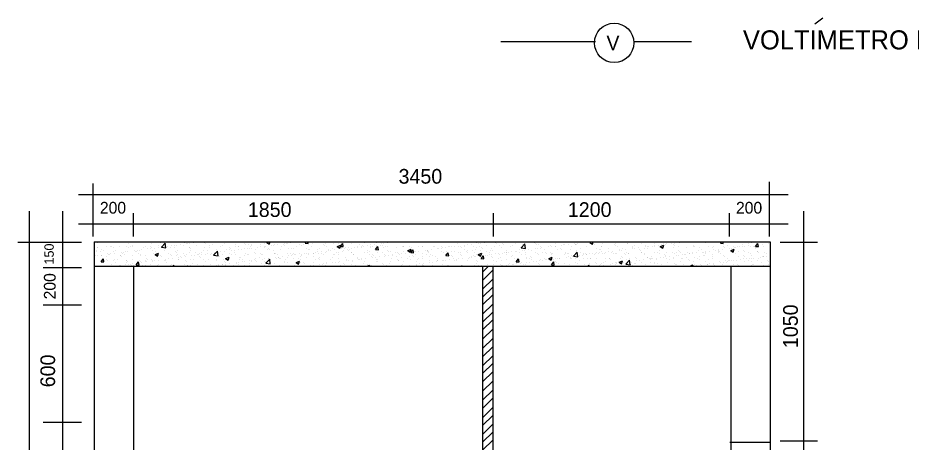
# Model space of a CAD drawing. Extents: x 0.013 to 0.842, y 0.009 to 0.544.
# Drawn here: x 0.2132 to 0.3046, y 0.2675 to 0.3109 of the extents above; entities that cross this region are included whole.
import ezdxf

# ---------------------------------------------------------------- set-up
doc = ezdxf.new("R2010")
doc.units = 0
doc.header["$LTSCALE"] = 250
doc.header["$MEASUREMENT"] = 0
doc.layers.get('0').update_dxf_attribs({"linetype": 'CONTINUOUS'})
doc.layers.add('DETALHES-DIVERSOS', color=7, linetype='CONTINUOUS')
doc.styles.add('ROMANS', font='TXT', dxfattribs={"height": 100})

# ---------------------------------------------------------------- blocks, each defined once
blk = doc.blocks.new('*X0')
at = {"color": 0}
for p, q in [((76204, 56730), (76204, 56730)), ((78377, 56731), (78426, 56750)), ((78377, 56731), (78427, 56698)), ((78427, 56698), (78445, 56750)), ((78436, 56738), (78436, 56738)), ((78587, 56743), (78587, 56743)), ((79159, 56719), (79185, 56750)), ((79196, 56729), (79196, 56729)), ((79219, 56714), (79213, 56750)), ((81080, 56749), (81080, 56749)), ((83835, 56729), (83835, 56729)), ((84966, 56734), (85009, 56750)), ((84966, 56734), (85016, 56700)), ((85016, 56700), (85033, 56750)), ((87628, 56718), (87655, 56750)), ((87688, 56713), (87681, 56750)), ((88271, 56731), (88271, 56731)), ((74918, 56634), (74918, 56634)), ((75010, 56586), (75010, 56586)), ((75050, 56564), (75050, 56564)), ((75523, 56657), (75523, 56657)), ((75549, 56717), (75549, 56717)), ((75633, 56664), (75633, 56664)), ((76028, 56721), (76028, 56721)), ((76225, 56642), (76303, 56723)), ((76225, 56642), (76314, 56628)), ((76314, 56628), (76303, 56723)), ((76738, 56707), (76738, 56707)), ((77176, 56572), (77176, 56572)), ((77272, 56685), (77272, 56685)), ((77292, 56476), (77370, 56558)), ((77381, 56463), (77370, 56557)), ((77554, 56597), (77554, 56597)), ((77805, 56662), (77805, 56662)), ((77807, 56655), (77807, 56655)), ((78058, 56688), (78058, 56688)), ((78073, 56672), (78073, 56672)), ((78339, 56640), (78339, 56640)), ((78507, 56568), (78507, 56568)), ((78873, 56617), (78873, 56617)), ((79091, 56668), (79091, 56668)), ((79159, 56719), (79219, 56714)), ((79407, 56595), (79407, 56595)), ((79599, 56549), (79599, 56549)), ((79730, 56706), (79730, 56706)), ((79814, 56651), (79884, 56678)), ((79814, 56651), (79864, 56618)), ((79864, 56618), (79884, 56678)), ((79877, 56656), (79925, 56714)), ((79877, 56656), (79936, 56651)), ((79913, 56549), (79913, 56549)), ((79937, 56651), (79925, 56714)), ((79941, 56572), (79941, 56572)), ((80066, 56592), (80066, 56592)), ((80112, 56619), (80112, 56619)), ((80264, 56684), (80264, 56684)), ((80316, 56625), (80316, 56625)), ((80474, 56549), (80474, 56549)), ((80497, 56649), (80497, 56649)), ((80594, 56593), (80642, 56651)), ((80594, 56593), (80654, 56588)), ((80618, 56683), (80618, 56683)), ((80654, 56588), (80642, 56651)), ((80695, 56675), (80695, 56675)), ((80797, 56661), (80797, 56661)), ((81252, 56571), (81322, 56598)), ((81252, 56571), (81301, 56538)), ((81301, 56538), (81322, 56598)), ((81311, 56531), (81359, 56588)), ((81331, 56639), (81331, 56639)), ((81371, 56525), (81359, 56588)), ((81865, 56616), (81865, 56616)), ((82143, 56560), (82143, 56560)), ((82399, 56593), (82399, 56593)), ((82574, 56563), (82574, 56563)), ((82628, 56599), (82628, 56599)), ((82663, 56635), (82663, 56635)), ((82933, 56571), (82933, 56571)), ((82953, 56613), (82953, 56613)), ((83176, 56705), (83176, 56705)), ((83211, 56699), (83211, 56699)), ((83467, 56548), (83467, 56548)), ((83563, 56623), (83641, 56704)), ((83563, 56623), (83652, 56609)), ((83584, 56696), (83584, 56696)), ((83652, 56609), (83641, 56704)), ((84702, 56581), (84702, 56581)), ((85207, 56645), (85207, 56645)), ((85211, 56550), (85211, 56550)), ((85726, 56720), (85726, 56720)), ((85843, 56633), (85843, 56633)), ((86086, 56603), (86086, 56603)), ((86093, 56666), (86093, 56666)), ((86403, 56653), (86473, 56680)), ((86403, 56653), (86453, 56620)), ((86453, 56620), (86473, 56680)), ((86472, 56716), (86472, 56716)), ((86669, 56703), (86669, 56703)), ((87252, 56597), (87252, 56597)), ((87492, 56584), (87492, 56584)), ((87628, 56718), (87688, 56713)), ((87766, 56667), (87766, 56667)), ((87840, 56573), (87910, 56600)), ((87840, 56573), (87890, 56540)), ((87890, 56540), (87910, 56600)), ((88075, 56684), (88075, 56684)), ((88101, 56571), (88101, 56571)), ((88345, 56655), (88393, 56713)), ((88345, 56655), (88405, 56650)), ((88351, 56604), (88351, 56604)), ((88405, 56650), (88393, 56713)), ((74995, 56343), (75043, 56401)), ((75054, 56338), (75043, 56401)), ((75260, 56378), (75260, 56378)), ((75915, 56406), (75915, 56406)), ((76016, 56388), (76016, 56388)), ((76100, 56489), (76170, 56516)), ((76100, 56489), (76150, 56455)), ((76150, 56455), (76170, 56516)), ((76535, 56463), (76535, 56463)), ((76547, 56489), (76547, 56489)), ((76797, 56522), (76797, 56522)), ((77049, 56533), (77049, 56533)), ((77292, 56476), (77381, 56463)), ((77341, 56368), (77341, 56368)), ((77537, 56409), (77607, 56436)), ((77537, 56409), (77587, 56375)), ((77587, 56375), (77607, 56436)), ((77924, 56468), (77924, 56468)), ((78359, 56311), (78437, 56392)), ((78448, 56297), (78437, 56392)), ((78575, 56410), (78575, 56410)), ((78805, 56426), (78805, 56426)), ((79055, 56459), (79055, 56459)), ((79080, 56474), (79080, 56474)), ((79330, 56449), (79330, 56449)), ((79434, 56509), (79434, 56509)), ((81008, 56527), (81008, 56527)), ((81063, 56364), (81063, 56364)), ((81125, 56425), (81125, 56425)), ((81311, 56531), (81371, 56526)), ((81313, 56397), (81313, 56397)), ((81462, 56399), (81462, 56399)), ((81542, 56504), (81542, 56504)), ((81638, 56496), (81638, 56496)), ((81692, 56447), (81692, 56447)), ((82028, 56468), (82077, 56525)), ((82028, 56468), (82088, 56463)), ((82045, 56499), (82045, 56499)), ((82076, 56482), (82076, 56482)), ((82088, 56463), (82077, 56525)), ((82324, 56530), (82324, 56530)), ((82610, 56459), (82610, 56459)), ((82689, 56491), (82759, 56518)), ((82689, 56491), (82738, 56458)), ((82738, 56457), (82759, 56518)), ((82746, 56405), (82794, 56463)), ((82746, 56405), (82806, 56400)), ((82806, 56400), (82794, 56463)), ((83144, 56437), (83144, 56437)), ((83164, 56372), (83164, 56372)), ((83463, 56342), (83511, 56400)), ((83523, 56337), (83511, 56400)), ((83669, 56436), (83669, 56436)), ((83677, 56414), (83677, 56414)), ((83950, 56384), (83950, 56384)), ((84000, 56526), (84000, 56526)), ((84126, 56411), (84196, 56438)), ((84126, 56411), (84176, 56377)), ((84176, 56377), (84196, 56438)), ((84189, 56511), (84189, 56511)), ((84211, 56392), (84211, 56392)), ((84534, 56503), (84534, 56503)), ((84582, 56467), (84582, 56467)), ((84630, 56457), (84708, 56539)), ((84630, 56457), (84719, 56444)), ((84719, 56444), (84708, 56538)), ((84745, 56369), (84745, 56369)), ((84832, 56500), (84832, 56500)), ((84919, 56403), (84919, 56403)), ((85068, 56481), (85068, 56481)), ((85503, 56503), (85503, 56503)), ((85602, 56458), (85602, 56458)), ((85697, 56292), (85775, 56373)), ((85714, 56388), (85714, 56388)), ((85786, 56278), (85775, 56373)), ((86136, 56436), (86136, 56436)), ((86228, 56458), (86228, 56458)), ((86325, 56384), (86325, 56384)), ((86670, 56413), (86670, 56413)), ((86733, 56522), (86733, 56522)), ((86840, 56405), (86840, 56405)), ((86909, 56484), (86909, 56484)), ((87090, 56438), (87090, 56438)), ((87203, 56391), (87203, 56391)), ((87469, 56488), (87469, 56488)), ((87737, 56368), (87737, 56368)), ((88259, 56399), (88259, 56399)), ((74995, 56343), (75054, 56338)), ((74997, 56253), (74997, 56253)), ((75286, 56323), (75286, 56323)), ((75511, 56324), (75511, 56324)), ((75537, 56356), (75537, 56356)), ((75712, 56281), (75760, 56338)), ((75712, 56281), (75772, 56275)), ((75772, 56275), (75760, 56338)), ((75794, 56356), (75794, 56356)), ((76328, 56333), (76328, 56333)), ((76456, 56250), (76477, 56275)), ((76482, 56250), (76477, 56275)), ((76758, 56268), (76758, 56268)), ((76862, 56311), (76862, 56311)), ((77396, 56288), (77396, 56288)), ((77542, 56264), (77542, 56264)), ((77544, 56260), (77544, 56260)), ((77795, 56293), (77795, 56293)), ((77929, 56266), (77929, 56266)), ((78061, 56339), (78061, 56339)), ((78173, 56343), (78173, 56343)), ((78359, 56311), (78448, 56297)), ((78747, 56349), (78747, 56349)), ((78974, 56329), (79044, 56356)), ((78974, 56329), (79024, 56295)), ((79024, 56295), (79044, 56356)), ((80100, 56286), (80100, 56286)), ((80415, 56250), (80481, 56275)), ((80432, 56281), (80432, 56281)), ((80473, 56250), (80481, 56275)), ((80605, 56350), (80605, 56350)), ((80878, 56299), (80878, 56299)), ((82651, 56302), (82651, 56302)), ((83321, 56301), (83321, 56301)), ((83463, 56342), (83523, 56337)), ((83572, 56334), (83572, 56334)), ((84180, 56280), (84228, 56337)), ((84180, 56280), (84240, 56275)), ((84240, 56274), (84229, 56337)), ((84336, 56303), (84336, 56303)), ((84925, 56250), (84946, 56274)), ((84950, 56250), (84946, 56274)), ((85195, 56313), (85195, 56313)), ((85279, 56346), (85279, 56346)), ((85563, 56331), (85633, 56358)), ((85563, 56331), (85613, 56297)), ((85613, 56297), (85633, 56358)), ((85697, 56292), (85786, 56278)), ((85742, 56283), (85742, 56283)), ((85813, 56324), (85813, 56324)), ((85830, 56272), (85830, 56272)), ((86209, 56322), (86209, 56322)), ((86347, 56301), (86347, 56301)), ((86880, 56279), (86880, 56279)), ((87000, 56251), (87070, 56278)), ((87000, 56251), (87001, 56250)), ((87061, 56250), (87070, 56278)), ((87240, 56264), (87240, 56264)), ((87414, 56256), (87414, 56256)), ((87754, 56334), (87754, 56334)), ((88271, 56345), (88271, 56345)), ((88457, 56334), (88457, 56334)), ((88467, 56259), (88467, 56259))]:
    blk.add_line(p, q, dxfattribs=at)
blk = doc.blocks.new('*X1')
at = {"color": 0}
for p, q in [((74913, 56726), (74913, 56726)), ((74979, 56744), (74979, 56744)), ((75049, 56744), (75049, 56744)), ((75091, 56736), (75091, 56736)), ((75241, 56747), (75241, 56747)), ((75402, 56736), (75402, 56736)), ((75495, 56749), (75495, 56749)), ((75497, 56746), (75497, 56746)), ((75513, 56732), (75513, 56732)), ((75714, 56737), (75714, 56737)), ((75901, 56740), (75901, 56740)), ((76025, 56737), (76025, 56737)), ((76301, 56737), (76301, 56737)), ((76337, 56738), (76337, 56738)), ((76648, 56738), (76648, 56738)), ((76707, 56728), (76707, 56728)), ((76890, 56727), (76890, 56727)), ((76960, 56739), (76960, 56739)), ((77026, 56745), (77026, 56745)), ((77271, 56740), (77271, 56740)), ((77582, 56740), (77582, 56740)), ((77894, 56741), (77894, 56741)), ((78205, 56741), (78205, 56741)), ((78517, 56742), (78517, 56742)), ((78828, 56742), (78828, 56742)), ((78866, 56729), (78866, 56729)), ((79002, 56747), (79002, 56747)), ((79139, 56743), (79139, 56743)), ((79451, 56744), (79451, 56744)), ((79762, 56744), (79762, 56744)), ((80074, 56745), (80074, 56745)), ((80364, 56728), (80364, 56728)), ((80385, 56745), (80385, 56745)), ((80620, 56726), (80620, 56726)), ((80651, 56747), (80651, 56747)), ((80696, 56746), (80696, 56746)), ((80843, 56730), (80843, 56730)), ((80890, 56736), (80890, 56736)), ((80979, 56748), (80979, 56748)), ((81008, 56746), (81008, 56746)), ((81152, 56739), (81152, 56739)), ((81319, 56747), (81319, 56747)), ((81407, 56738), (81407, 56738)), ((81457, 56734), (81457, 56734)), ((81631, 56748), (81631, 56748)), ((81677, 56748), (81677, 56748)), ((81845, 56742), (81845, 56742)), ((81942, 56748), (81942, 56748)), ((82195, 56750), (82195, 56750)), ((82245, 56739), (82245, 56739)), ((82254, 56749), (82254, 56749)), ((82565, 56749), (82565, 56749)), ((82651, 56730), (82651, 56730)), ((82819, 56731), (82819, 56731)), ((82876, 56750), (82876, 56750)), ((82955, 56749), (82955, 56749)), ((83051, 56727), (83051, 56727)), ((84796, 56733), (84796, 56733)), ((86595, 56748), (86595, 56748)), ((86772, 56734), (86772, 56734)), ((86800, 56728), (86800, 56728)), ((87062, 56732), (87062, 56732)), ((87318, 56731), (87318, 56731)), ((87401, 56736), (87401, 56736)), ((87588, 56740), (87588, 56740)), ((87789, 56744), (87789, 56744)), ((87850, 56744), (87850, 56744)), ((88106, 56742), (88106, 56742)), ((88189, 56741), (88189, 56741)), ((88595, 56732), (88595, 56732)), ((74894, 56574), (74894, 56574)), ((74912, 56557), (74912, 56557)), ((74931, 56638), (74931, 56638)), ((74986, 56551), (74986, 56551)), ((75106, 56643), (75106, 56643)), ((75194, 56662), (75194, 56662)), ((75213, 56645), (75213, 56645)), ((75243, 56639), (75243, 56639)), ((75247, 56554), (75247, 56554)), ((75300, 56565), (75300, 56565)), ((75376, 56653), (75376, 56653)), ((75503, 56553), (75503, 56553)), ((75544, 56550), (75544, 56550)), ((75554, 56639), (75554, 56639)), ((75600, 56653), (75600, 56653)), ((75638, 56656), (75638, 56656)), ((75680, 56568), (75680, 56568)), ((75700, 56561), (75700, 56561)), ((75718, 56545), (75718, 56545)), ((75732, 56575), (75732, 56575)), ((75773, 56563), (75773, 56563)), ((75813, 56586), (75813, 56586)), ((75866, 56640), (75866, 56640)), ((75894, 56655), (75894, 56655)), ((75949, 56604), (75949, 56604)), ((76000, 56649), (76000, 56649)), ((76001, 56610), (76001, 56610)), ((76019, 56632), (76019, 56632)), ((76035, 56566), (76035, 56566)), ((76082, 56621), (76082, 56621)), ((76106, 56553), (76106, 56553)), ((76164, 56665), (76164, 56665)), ((76177, 56641), (76177, 56641)), ((76218, 56639), (76218, 56639)), ((76291, 56565), (76291, 56565)), ((76319, 56720), (76319, 56720)), ((76352, 56657), (76352, 56657)), ((76406, 56640), (76406, 56640)), ((76426, 56668), (76426, 56668)), ((76487, 56674), (76487, 56674)), ((76488, 56641), (76488, 56641)), ((76506, 56549), (76506, 56549)), ((76539, 56681), (76539, 56681)), ((76561, 56575), (76561, 56575)), ((76621, 56692), (76621, 56692)), ((76681, 56667), (76681, 56667)), ((76757, 56710), (76757, 56710)), ((76800, 56642), (76800, 56642)), ((76807, 56637), (76807, 56637)), ((76809, 56717), (76809, 56717)), ((76823, 56578), (76823, 56578)), ((76825, 56620), (76825, 56620)), ((76952, 56677), (76952, 56677)), ((77078, 56577), (77078, 56577)), ((77107, 56725), (77107, 56725)), ((77111, 56642), (77111, 56642)), ((77126, 56708), (77126, 56708)), ((77213, 56680), (77213, 56680)), ((77213, 56628), (77213, 56628)), ((77349, 56586), (77349, 56586)), ((77423, 56643), (77423, 56643)), ((77469, 56679), (77469, 56679)), ((77513, 56716), (77513, 56716)), ((77520, 56552), (77520, 56552)), ((77610, 56590), (77610, 56590)), ((77613, 56625), (77613, 56625)), ((77631, 56608), (77631, 56608)), ((77656, 56569), (77656, 56569)), ((77708, 56576), (77708, 56576)), ((77734, 56643), (77734, 56643)), ((77739, 56689), (77739, 56689)), ((77790, 56587), (77790, 56587)), ((77866, 56588), (77866, 56588)), ((77913, 56712), (77913, 56712)), ((77925, 56605), (77925, 56605)), ((77932, 56696), (77932, 56696)), ((77977, 56612), (77977, 56612)), ((78001, 56692), (78001, 56692)), ((78019, 56616), (78019, 56616)), ((78046, 56644), (78046, 56644)), ((78059, 56622), (78059, 56622)), ((78136, 56598), (78136, 56598)), ((78195, 56640), (78195, 56640)), ((78247, 56647), (78247, 56647)), ((78257, 56691), (78257, 56691)), ((78319, 56704), (78319, 56704)), ((78328, 56658), (78328, 56658)), ((78357, 56645), (78357, 56645)), ((78398, 56602), (78398, 56602)), ((78419, 56612), (78419, 56612)), ((78437, 56596), (78437, 56596)), ((78464, 56676), (78464, 56676)), ((78516, 56683), (78516, 56683)), ((78527, 56700), (78527, 56700)), ((78597, 56693), (78597, 56693)), ((78654, 56600), (78654, 56600)), ((78668, 56645), (78668, 56645)), ((78720, 56700), (78720, 56700)), ((78733, 56711), (78733, 56711)), ((78738, 56683), (78738, 56683)), ((78785, 56718), (78785, 56718)), ((78789, 56704), (78789, 56704)), ((78825, 56604), (78825, 56604)), ((78924, 56610), (78924, 56610)), ((78980, 56646), (78980, 56646)), ((79044, 56703), (79044, 56703)), ((79126, 56691), (79126, 56691)), ((79186, 56613), (79186, 56613)), ((79225, 56600), (79225, 56600)), ((79244, 56583), (79244, 56583)), ((79291, 56646), (79291, 56646)), ((79315, 56712), (79315, 56712)), ((79441, 56612), (79441, 56612)), ((79497, 56553), (79497, 56553)), ((79526, 56688), (79526, 56688)), ((79544, 56671), (79544, 56671)), ((79576, 56716), (79576, 56716)), ((79603, 56647), (79603, 56647)), ((79631, 56591), (79631, 56591)), ((79633, 56571), (79633, 56571)), ((79685, 56578), (79685, 56578)), ((79711, 56622), (79711, 56622)), ((79766, 56588), (79766, 56588)), ((79832, 56714), (79832, 56714)), ((79902, 56606), (79902, 56606)), ((79914, 56647), (79914, 56647)), ((79932, 56679), (79932, 56679)), ((79954, 56613), (79954, 56613)), ((79973, 56625), (79973, 56625)), ((80031, 56588), (80031, 56588)), ((80035, 56624), (80035, 56624)), ((80050, 56571), (80050, 56571)), ((80102, 56724), (80102, 56724)), ((80171, 56642), (80171, 56642)), ((80223, 56648), (80223, 56648)), ((80225, 56648), (80225, 56648)), ((80229, 56624), (80229, 56624)), ((80304, 56659), (80304, 56659)), ((80332, 56676), (80332, 56676)), ((80350, 56659), (80350, 56659)), ((80437, 56579), (80437, 56579)), ((80440, 56677), (80440, 56677)), ((80492, 56684), (80492, 56684)), ((80499, 56634), (80499, 56634)), ((80537, 56649), (80537, 56649)), ((80574, 56695), (80574, 56695)), ((80709, 56712), (80709, 56712)), ((80738, 56667), (80738, 56667)), ((80761, 56719), (80761, 56719)), ((80761, 56637), (80761, 56637)), ((80837, 56576), (80837, 56576)), ((80848, 56649), (80848, 56649)), ((80856, 56559), (80856, 56559)), ((81017, 56636), (81017, 56636)), ((81138, 56663), (81138, 56663)), ((81157, 56646), (81157, 56646)), ((81158, 56547), (81158, 56547)), ((81160, 56650), (81160, 56650)), ((81244, 56567), (81244, 56567)), ((81287, 56646), (81287, 56646)), ((81414, 56545), (81414, 56545)), ((81471, 56650), (81471, 56650)), ((81473, 56554), (81473, 56554)), ((81544, 56655), (81544, 56655)), ((81549, 56649), (81549, 56649)), ((81609, 56572), (81609, 56572)), ((81644, 56563), (81644, 56563)), ((81661, 56579), (81661, 56579)), ((81662, 56546), (81662, 56546)), ((81684, 56555), (81684, 56555)), ((81742, 56590), (81742, 56590)), ((81783, 56651), (81783, 56651)), ((81804, 56648), (81804, 56648)), ((81878, 56607), (81878, 56607)), ((81930, 56614), (81930, 56614)), ((81944, 56651), (81944, 56651)), ((81946, 56559), (81946, 56559)), ((81963, 56634), (81963, 56634)), ((82012, 56625), (82012, 56625)), ((82050, 56554), (82050, 56554)), ((82074, 56657), (82074, 56657)), ((82094, 56651), (82094, 56651)), ((82148, 56643), (82148, 56643)), ((82200, 56650), (82200, 56650)), ((82201, 56557), (82201, 56557)), ((82263, 56722), (82263, 56722)), ((82281, 56660), (82281, 56660)), ((82336, 56661), (82336, 56661)), ((82350, 56642), (82350, 56642)), ((82405, 56652), (82405, 56652)), ((82417, 56678), (82417, 56678)), ((82450, 56551), (82450, 56551)), ((82469, 56685), (82469, 56685)), ((82471, 56567), (82471, 56567)), ((82550, 56696), (82550, 56696)), ((82592, 56660), (82592, 56660)), ((82686, 56714), (82686, 56714)), ((82717, 56652), (82717, 56652)), ((82733, 56570), (82733, 56570)), ((82738, 56721), (82738, 56721)), ((82750, 56639), (82750, 56639)), ((82769, 56622), (82769, 56622)), ((82862, 56669), (82862, 56669)), ((82989, 56569), (82989, 56569)), ((83028, 56653), (83028, 56653)), ((83069, 56710), (83069, 56710)), ((83124, 56673), (83124, 56673)), ((83156, 56630), (83156, 56630)), ((83259, 56579), (83259, 56579)), ((83340, 56654), (83340, 56654)), ((83368, 56545), (83368, 56545)), ((83380, 56671), (83380, 56671)), ((83450, 56555), (83450, 56555)), ((83457, 56718), (83457, 56718)), ((83521, 56582), (83521, 56582)), ((83557, 56627), (83557, 56627)), ((83575, 56610), (83575, 56610)), ((83586, 56573), (83586, 56573)), ((83638, 56580), (83638, 56580)), ((83650, 56681), (83650, 56681)), ((83651, 56654), (83651, 56654)), ((83719, 56591), (83719, 56591)), ((83777, 56581), (83777, 56581)), ((83855, 56609), (83855, 56609)), ((83857, 56714), (83857, 56714)), ((83876, 56697), (83876, 56697)), ((83907, 56616), (83907, 56616)), ((83912, 56684), (83912, 56684)), ((83962, 56655), (83962, 56655)), ((83963, 56618), (83963, 56618)), ((83988, 56626), (83988, 56626)), ((84047, 56591), (84047, 56591)), ((84124, 56644), (84124, 56644)), ((84167, 56683), (84167, 56683)), ((84176, 56651), (84176, 56651)), ((84257, 56662), (84257, 56662)), ((84263, 56705), (84263, 56705)), ((84274, 56655), (84274, 56655)), ((84309, 56594), (84309, 56594)), ((84363, 56614), (84363, 56614)), ((84381, 56597), (84381, 56597)), ((84393, 56680), (84393, 56680)), ((84437, 56693), (84437, 56693)), ((84445, 56686), (84445, 56686)), ((84526, 56697), (84526, 56697)), ((84564, 56593), (84564, 56593)), ((84585, 56656), (84585, 56656)), ((84662, 56715), (84662, 56715)), ((84663, 56702), (84663, 56702)), ((84682, 56685), (84682, 56685)), ((84699, 56696), (84699, 56696)), ((84714, 56722), (84714, 56722)), ((84769, 56605), (84769, 56605)), ((84897, 56656), (84897, 56656)), ((85069, 56693), (85069, 56693)), ((85096, 56606), (85096, 56606)), ((85169, 56602), (85169, 56602)), ((85187, 56585), (85187, 56585)), ((85208, 56657), (85208, 56657)), ((85225, 56705), (85225, 56705)), ((85345, 56546), (85345, 56546)), ((85352, 56605), (85352, 56605)), ((85426, 56557), (85426, 56557)), ((85470, 56690), (85470, 56690)), ((85487, 56708), (85487, 56708)), ((85488, 56673), (85488, 56673)), ((85520, 56658), (85520, 56658)), ((85562, 56575), (85562, 56575)), ((85575, 56593), (85575, 56593)), ((85614, 56581), (85614, 56581)), ((85622, 56614), (85622, 56614)), ((85695, 56592), (85695, 56592)), ((85743, 56707), (85743, 56707)), ((85831, 56658), (85831, 56658)), ((85831, 56610), (85831, 56610)), ((85876, 56681), (85876, 56681)), ((85883, 56617), (85883, 56617)), ((85884, 56618), (85884, 56618)), ((85965, 56628), (85965, 56628)), ((85975, 56590), (85975, 56590)), ((85994, 56573), (85994, 56573)), ((86013, 56717), (86013, 56717)), ((86100, 56645), (86100, 56645)), ((86140, 56616), (86140, 56616)), ((86142, 56659), (86142, 56659)), ((86152, 56652), (86152, 56652)), ((86234, 56663), (86234, 56663)), ((86274, 56720), (86274, 56720)), ((86276, 56677), (86276, 56677)), ((86294, 56661), (86294, 56661)), ((86370, 56681), (86370, 56681)), ((86381, 56581), (86381, 56581)), ((86410, 56626), (86410, 56626)), ((86422, 56688), (86422, 56688)), ((86503, 56698), (86503, 56698)), ((86530, 56719), (86530, 56719)), ((86639, 56716), (86639, 56716)), ((86671, 56630), (86671, 56630)), ((86682, 56669), (86682, 56669)), ((86691, 56723), (86691, 56723)), ((86765, 56660), (86765, 56660)), ((86781, 56577), (86781, 56577)), ((86800, 56561), (86800, 56561)), ((86927, 56628), (86927, 56628)), ((87077, 56660), (87077, 56660)), ((87082, 56665), (87082, 56665)), ((87100, 56648), (87100, 56648)), ((87187, 56569), (87187, 56569)), ((87197, 56638), (87197, 56638)), ((87321, 56547), (87321, 56547)), ((87388, 56661), (87388, 56661)), ((87403, 56558), (87403, 56558)), ((87459, 56641), (87459, 56641)), ((87488, 56656), (87488, 56656)), ((87538, 56576), (87538, 56576)), ((87588, 56565), (87588, 56565)), ((87591, 56583), (87591, 56583)), ((87594, 56548), (87594, 56548)), ((87606, 56548), (87606, 56548)), ((87672, 56593), (87672, 56593)), ((87699, 56662), (87699, 56662)), ((87715, 56640), (87715, 56640)), ((87808, 56611), (87808, 56611)), ((87856, 56551), (87856, 56551)), ((87860, 56618), (87860, 56618)), ((87888, 56653), (87888, 56653)), ((87907, 56636), (87907, 56636)), ((87941, 56629), (87941, 56629)), ((87985, 56650), (87985, 56650)), ((87994, 56556), (87994, 56556)), ((88011, 56662), (88011, 56662)), ((88077, 56647), (88077, 56647)), ((88112, 56550), (88112, 56550)), ((88129, 56654), (88129, 56654)), ((88207, 56724), (88207, 56724)), ((88210, 56664), (88210, 56664)), ((88247, 56653), (88247, 56653)), ((88294, 56644), (88294, 56644)), ((88322, 56663), (88322, 56663)), ((88346, 56682), (88346, 56682)), ((88382, 56559), (88382, 56559)), ((88394, 56553), (88394, 56553)), ((88398, 56689), (88398, 56689)), ((88479, 56700), (88479, 56700)), ((88503, 56652), (88503, 56652)), ((88615, 56718), (88615, 56718)), ((88634, 56663), (88634, 56663)), ((74857, 56452), (74857, 56452)), ((74860, 56485), (74860, 56485)), ((74872, 56462), (74872, 56462)), ((74924, 56469), (74924, 56469)), ((74999, 56477), (74999, 56477)), ((75006, 56479), (75006, 56479)), ((75012, 56388), (75012, 56388)), ((75098, 56386), (75098, 56386)), ((75112, 56451), (75112, 56451)), ((75117, 56369), (75117, 56369)), ((75130, 56512), (75130, 56512)), ((75141, 56497), (75141, 56497)), ((75172, 56485), (75172, 56485)), ((75194, 56504), (75194, 56504)), ((75254, 56362), (75254, 56362)), ((75275, 56515), (75275, 56515)), ((75324, 56388), (75324, 56388)), ((75383, 56460), (75383, 56460)), ((75399, 56474), (75399, 56474)), ((75411, 56533), (75411, 56533)), ((75418, 56457), (75418, 56457)), ((75441, 56513), (75441, 56513)), ((75463, 56540), (75463, 56540)), ((75483, 56486), (75483, 56486)), ((75505, 56377), (75505, 56377)), ((75635, 56389), (75635, 56389)), ((75644, 56464), (75644, 56464)), ((75752, 56513), (75752, 56513)), ((75779, 56370), (75779, 56370)), ((75795, 56486), (75795, 56486)), ((75805, 56465), (75805, 56465)), ((75900, 56463), (75900, 56463)), ((75905, 56374), (75905, 56374)), ((75946, 56390), (75946, 56390)), ((76041, 56373), (76041, 56373)), ((76064, 56514), (76064, 56514)), ((76093, 56364), (76093, 56364)), ((76170, 56472), (76170, 56472)), ((76175, 56374), (76175, 56374)), ((76205, 56461), (76205, 56461)), ((76224, 56445), (76224, 56445)), ((76297, 56372), (76297, 56372)), ((76310, 56392), (76310, 56392)), ((76311, 56365), (76311, 56365)), ((76362, 56399), (76362, 56399)), ((76375, 56514), (76375, 56514)), ((76417, 56487), (76417, 56487)), ((76432, 56476), (76432, 56476)), ((76444, 56410), (76444, 56410)), ((76524, 56532), (76524, 56532)), ((76567, 56382), (76567, 56382)), ((76569, 56391), (76569, 56391)), ((76580, 56428), (76580, 56428)), ((76611, 56453), (76611, 56453)), ((76632, 56435), (76632, 56435)), ((76687, 56515), (76687, 56515)), ((76688, 56474), (76688, 56474)), ((76711, 56361), (76711, 56361)), ((76713, 56445), (76713, 56445)), ((76729, 56488), (76729, 56488)), ((76829, 56385), (76829, 56385)), ((76849, 56463), (76849, 56463)), ((76881, 56391), (76881, 56391)), ((76901, 56470), (76901, 56470)), ((76912, 56540), (76912, 56540)), ((76958, 56484), (76958, 56484)), ((76982, 56481), (76982, 56481)), ((76998, 56515), (76998, 56515)), ((77011, 56449), (77011, 56449)), ((77030, 56432), (77030, 56432)), ((77040, 56489), (77040, 56489)), ((77085, 56384), (77085, 56384)), ((77118, 56499), (77118, 56499)), ((77170, 56505), (77170, 56505)), ((77192, 56392), (77192, 56392)), ((77220, 56487), (77220, 56487)), ((77251, 56516), (77251, 56516)), ((77310, 56516), (77310, 56516)), ((77312, 56537), (77312, 56537)), ((77331, 56520), (77331, 56520)), ((77355, 56394), (77355, 56394)), ((77387, 56534), (77387, 56534)), ((77418, 56440), (77418, 56440)), ((77439, 56541), (77439, 56541)), ((77475, 56486), (77475, 56486)), ((77503, 56392), (77503, 56392)), ((77617, 56397), (77617, 56397)), ((77621, 56517), (77621, 56517)), ((77663, 56490), (77663, 56490)), ((77718, 56528), (77718, 56528)), ((77745, 56496), (77745, 56496)), ((77815, 56393), (77815, 56393)), ((77818, 56437), (77818, 56437)), ((77836, 56420), (77836, 56420)), ((77872, 56396), (77872, 56396)), ((77932, 56517), (77932, 56517)), ((77975, 56490), (77975, 56490)), ((78007, 56499), (78007, 56499)), ((78070, 56365), (78070, 56365)), ((78118, 56525), (78118, 56525)), ((78126, 56394), (78126, 56394)), ((78137, 56508), (78137, 56508)), ((78142, 56406), (78142, 56406)), ((78151, 56376), (78151, 56376)), ((78224, 56428), (78224, 56428)), ((78244, 56518), (78244, 56518)), ((78263, 56498), (78263, 56498)), ((78286, 56491), (78286, 56491)), ((78287, 56394), (78287, 56394)), ((78339, 56400), (78339, 56400)), ((78404, 56409), (78404, 56409)), ((78420, 56411), (78420, 56411)), ((78438, 56394), (78438, 56394)), ((78524, 56516), (78524, 56516)), ((78533, 56508), (78533, 56508)), ((78555, 56518), (78555, 56518)), ((78556, 56429), (78556, 56429)), ((78597, 56491), (78597, 56491)), ((78608, 56436), (78608, 56436)), ((78624, 56425), (78624, 56425)), ((78642, 56408), (78642, 56408)), ((78660, 56408), (78660, 56408)), ((78689, 56447), (78689, 56447)), ((78749, 56395), (78749, 56395)), ((78795, 56511), (78795, 56511)), ((78825, 56464), (78825, 56464)), ((78867, 56519), (78867, 56519)), ((78877, 56471), (78877, 56471)), ((78909, 56492), (78909, 56492)), ((78924, 56512), (78924, 56512)), ((78930, 56417), (78930, 56417)), ((78943, 56495), (78943, 56495)), ((78959, 56482), (78959, 56482)), ((79030, 56416), (79030, 56416)), ((79051, 56510), (79051, 56510)), ((79061, 56395), (79061, 56395)), ((79094, 56500), (79094, 56500)), ((79146, 56507), (79146, 56507)), ((79178, 56519), (79178, 56519)), ((79192, 56421), (79192, 56421)), ((79220, 56493), (79220, 56493)), ((79228, 56517), (79228, 56517)), ((79321, 56520), (79321, 56520)), ((79331, 56504), (79331, 56504)), ((79364, 56535), (79364, 56535)), ((79372, 56396), (79372, 56396)), ((79416, 56542), (79416, 56542)), ((79430, 56412), (79430, 56412)), ((79448, 56419), (79448, 56419)), ((79448, 56395), (79448, 56395)), ((79489, 56520), (79489, 56520)), ((79532, 56493), (79532, 56493)), ((79583, 56523), (79583, 56523)), ((79683, 56396), (79683, 56396)), ((79718, 56429), (79718, 56429)), ((79731, 56500), (79731, 56500)), ((79749, 56483), (79749, 56483)), ((79801, 56521), (79801, 56521)), ((79836, 56403), (79836, 56403)), ((79838, 56522), (79838, 56522)), ((79843, 56494), (79843, 56494)), ((79980, 56433), (79980, 56433)), ((79995, 56397), (79995, 56397)), ((80046, 56366), (80046, 56366)), ((80108, 56531), (80108, 56531)), ((80112, 56521), (80112, 56521)), ((80127, 56377), (80127, 56377)), ((80137, 56491), (80137, 56491)), ((80154, 56494), (80154, 56494)), ((80235, 56431), (80235, 56431)), ((80236, 56400), (80236, 56400)), ((80255, 56383), (80255, 56383)), ((80263, 56395), (80263, 56395)), ((80306, 56398), (80306, 56398)), ((80315, 56402), (80315, 56402)), ((80370, 56535), (80370, 56535)), ((80397, 56412), (80397, 56412)), ((80424, 56522), (80424, 56522)), ((80466, 56495), (80466, 56495)), ((80505, 56441), (80505, 56441)), ((80532, 56430), (80532, 56430)), ((80537, 56488), (80537, 56488)), ((80555, 56471), (80555, 56471)), ((80584, 56437), (80584, 56437)), ((80618, 56398), (80618, 56398)), ((80626, 56534), (80626, 56534)), ((80642, 56391), (80642, 56391)), ((80666, 56448), (80666, 56448)), ((80735, 56522), (80735, 56522)), ((80767, 56444), (80767, 56444)), ((80777, 56495), (80777, 56495)), ((80802, 56466), (80802, 56466)), ((80854, 56473), (80854, 56473)), ((80896, 56543), (80896, 56543)), ((80929, 56399), (80929, 56399)), ((80935, 56483), (80935, 56483)), ((80943, 56479), (80943, 56479)), ((81023, 56443), (81023, 56443)), ((81042, 56388), (81042, 56388)), ((81046, 56523), (81046, 56523)), ((81061, 56371), (81061, 56371)), ((81071, 56501), (81071, 56501)), ((81089, 56496), (81089, 56496)), ((81123, 56508), (81123, 56508)), ((81204, 56519), (81204, 56519)), ((81240, 56399), (81240, 56399)), ((81293, 56453), (81293, 56453)), ((81343, 56476), (81343, 56476)), ((81358, 56523), (81358, 56523)), ((81361, 56459), (81361, 56459)), ((81392, 56543), (81392, 56543)), ((81400, 56497), (81400, 56497)), ((81448, 56379), (81448, 56379)), ((81552, 56400), (81552, 56400)), ((81555, 56456), (81555, 56456)), ((81669, 56524), (81669, 56524)), ((81690, 56362), (81690, 56362)), ((81711, 56497), (81711, 56497)), ((81749, 56467), (81749, 56467)), ((81811, 56455), (81811, 56455)), ((81849, 56375), (81849, 56375)), ((81863, 56400), (81863, 56400)), ((81952, 56366), (81952, 56366)), ((81981, 56525), (81981, 56525)), ((82023, 56498), (82023, 56498)), ((82023, 56368), (82023, 56368)), ((82104, 56378), (82104, 56378)), ((82149, 56463), (82149, 56463)), ((82168, 56446), (82168, 56446)), ((82175, 56401), (82175, 56401)), ((82208, 56365), (82208, 56365)), ((82240, 56396), (82240, 56396)), ((82255, 56367), (82255, 56367)), ((82292, 56525), (82292, 56525)), ((82292, 56403), (82292, 56403)), ((82334, 56498), (82334, 56498)), ((82343, 56468), (82343, 56468)), ((82373, 56414), (82373, 56414)), ((82468, 56534), (82468, 56534)), ((82478, 56374), (82478, 56374)), ((82486, 56402), (82486, 56402)), ((82509, 56432), (82509, 56432)), ((82555, 56454), (82555, 56454)), ((82561, 56438), (82561, 56438)), ((82598, 56467), (82598, 56467)), ((82604, 56526), (82604, 56526)), ((82642, 56449), (82642, 56449)), ((82646, 56499), (82646, 56499)), ((82655, 56363), (82655, 56363)), ((82739, 56378), (82739, 56378)), ((82778, 56467), (82778, 56467)), ((82830, 56474), (82830, 56474)), ((82856, 56542), (82856, 56542)), ((82868, 56477), (82868, 56477)), ((82911, 56485), (82911, 56485)), ((82915, 56526), (82915, 56526)), ((82955, 56451), (82955, 56451)), ((82957, 56499), (82957, 56499)), ((82974, 56434), (82974, 56434)), ((82995, 56376), (82995, 56376)), ((83047, 56502), (83047, 56502)), ((83099, 56509), (83099, 56509)), ((83109, 56403), (83109, 56403)), ((83130, 56480), (83130, 56480)), ((83181, 56520), (83181, 56520)), ((83226, 56527), (83226, 56527)), ((83256, 56539), (83256, 56539)), ((83265, 56386), (83265, 56386)), ((83269, 56500), (83269, 56500)), ((83274, 56522), (83274, 56522)), ((83316, 56538), (83316, 56538)), ((83361, 56442), (83361, 56442)), ((83386, 56479), (83386, 56479)), ((83420, 56403), (83420, 56403)), ((83527, 56390), (83527, 56390)), ((83538, 56527), (83538, 56527)), ((83580, 56500), (83580, 56500)), ((83656, 56488), (83656, 56488)), ((83662, 56530), (83662, 56530)), ((83732, 56404), (83732, 56404)), ((83762, 56439), (83762, 56439)), ((83780, 56422), (83780, 56422)), ((83783, 56388), (83783, 56388)), ((83849, 56528), (83849, 56528)), ((83891, 56501), (83891, 56501)), ((83918, 56492), (83918, 56492)), ((83947, 56362), (83947, 56362)), ((83999, 56369), (83999, 56369)), ((84043, 56404), (84043, 56404)), ((84053, 56398), (84053, 56398)), ((84062, 56526), (84062, 56526)), ((84080, 56380), (84080, 56380)), ((84081, 56510), (84081, 56510)), ((84161, 56528), (84161, 56528)), ((84168, 56430), (84168, 56430)), ((84174, 56491), (84174, 56491)), ((84203, 56502), (84203, 56502)), ((84216, 56397), (84216, 56397)), ((84268, 56404), (84268, 56404)), ((84315, 56401), (84315, 56401)), ((84349, 56415), (84349, 56415)), ((84355, 56405), (84355, 56405)), ((84444, 56500), (84444, 56500)), ((84468, 56518), (84468, 56518)), ((84472, 56529), (84472, 56529)), ((84485, 56433), (84485, 56433)), ((84514, 56502), (84514, 56502)), ((84537, 56440), (84537, 56440)), ((84568, 56426), (84568, 56426)), ((84571, 56400), (84571, 56400)), ((84586, 56410), (84586, 56410)), ((84619, 56450), (84619, 56450)), ((84666, 56405), (84666, 56405)), ((84754, 56468), (84754, 56468)), ((84783, 56530), (84783, 56530)), ((84807, 56475), (84807, 56475)), ((84826, 56503), (84826, 56503)), ((84841, 56410), (84841, 56410)), ((84868, 56514), (84868, 56514)), ((84887, 56497), (84887, 56497)), ((84888, 56486), (84888, 56486)), ((84961, 56502), (84961, 56502)), ((84974, 56418), (84974, 56418)), ((84977, 56406), (84977, 56406)), ((85024, 56504), (85024, 56504)), ((85076, 56511), (85076, 56511)), ((85095, 56530), (85095, 56530)), ((85102, 56413), (85102, 56413)), ((85137, 56503), (85137, 56503)), ((85157, 56521), (85157, 56521)), ((85231, 56512), (85231, 56512)), ((85274, 56505), (85274, 56505)), ((85289, 56407), (85289, 56407)), ((85293, 56539), (85293, 56539)), ((85358, 56412), (85358, 56412)), ((85374, 56414), (85374, 56414)), ((85392, 56397), (85392, 56397)), ((85406, 56531), (85406, 56531)), ((85448, 56504), (85448, 56504)), ((85493, 56515), (85493, 56515)), ((85600, 56407), (85600, 56407)), ((85628, 56422), (85628, 56422)), ((85675, 56502), (85675, 56502)), ((85693, 56485), (85693, 56485)), ((85718, 56531), (85718, 56531)), ((85749, 56514), (85749, 56514)), ((85760, 56504), (85760, 56504)), ((85780, 56405), (85780, 56405)), ((85890, 56425), (85890, 56425)), ((85912, 56408), (85912, 56408)), ((85923, 56363), (85923, 56363)), ((85975, 56370), (85975, 56370)), ((86019, 56524), (86019, 56524)), ((86029, 56532), (86029, 56532)), ((86057, 56381), (86057, 56381)), ((86071, 56505), (86071, 56505)), ((86081, 56493), (86081, 56493)), ((86146, 56424), (86146, 56424)), ((86180, 56402), (86180, 56402)), ((86193, 56399), (86193, 56399)), ((86199, 56385), (86199, 56385)), ((86223, 56408), (86223, 56408)), ((86245, 56406), (86245, 56406)), ((86281, 56527), (86281, 56527)), ((86326, 56416), (86326, 56416)), ((86341, 56532), (86341, 56532)), ((86383, 56506), (86383, 56506)), ((86416, 56434), (86416, 56434)), ((86462, 56434), (86462, 56434)), ((86481, 56490), (86481, 56490)), ((86499, 56473), (86499, 56473)), ((86514, 56441), (86514, 56441)), ((86535, 56409), (86535, 56409)), ((86537, 56526), (86537, 56526)), ((86586, 56393), (86586, 56393)), ((86595, 56452), (86595, 56452)), ((86652, 56533), (86652, 56533)), ((86678, 56437), (86678, 56437)), ((86694, 56506), (86694, 56506)), ((86731, 56470), (86731, 56470)), ((86783, 56476), (86783, 56476)), ((86807, 56536), (86807, 56536)), ((86846, 56409), (86846, 56409)), ((86864, 56487), (86864, 56487)), ((86887, 56481), (86887, 56481)), ((86934, 56436), (86934, 56436)), ((86963, 56534), (86963, 56534)), ((86986, 56390), (86986, 56390)), ((87000, 56505), (87000, 56505)), ((87005, 56373), (87005, 56373)), ((87006, 56507), (87006, 56507)), ((87052, 56512), (87052, 56512)), ((87068, 56539), (87068, 56539)), ((87133, 56523), (87133, 56523)), ((87157, 56410), (87157, 56410)), ((87204, 56445), (87204, 56445)), ((87269, 56540), (87269, 56540)), ((87275, 56534), (87275, 56534)), ((87287, 56477), (87287, 56477)), ((87305, 56460), (87305, 56460)), ((87317, 56507), (87317, 56507)), ((87324, 56538), (87324, 56538)), ((87392, 56381), (87392, 56381)), ((87465, 56449), (87465, 56449)), ((87469, 56411), (87469, 56411)), ((87586, 56535), (87586, 56535)), ((87628, 56508), (87628, 56508)), ((87693, 56469), (87693, 56469)), ((87721, 56447), (87721, 56447)), ((87780, 56411), (87780, 56411)), ((87793, 56377), (87793, 56377)), ((87898, 56535), (87898, 56535)), ((87900, 56365), (87900, 56365)), ((87940, 56508), (87940, 56508)), ((87952, 56371), (87952, 56371)), ((87991, 56457), (87991, 56457)), ((88033, 56382), (88033, 56382)), ((88092, 56412), (88092, 56412)), ((88093, 56465), (88093, 56465)), ((88112, 56448), (88112, 56448)), ((88169, 56400), (88169, 56400)), ((88199, 56368), (88199, 56368)), ((88209, 56536), (88209, 56536)), ((88221, 56407), (88221, 56407)), ((88251, 56509), (88251, 56509)), ((88253, 56461), (88253, 56461)), ((88302, 56418), (88302, 56418)), ((88388, 56367), (88388, 56367)), ((88403, 56412), (88403, 56412)), ((88412, 56536), (88412, 56536)), ((88438, 56435), (88438, 56435)), ((88490, 56442), (88490, 56442)), ((88499, 56456), (88499, 56456)), ((88509, 56459), (88509, 56459)), ((88520, 56536), (88520, 56536)), ((88563, 56510), (88563, 56510)), ((88572, 56453), (88572, 56453)), ((88599, 56365), (88599, 56365)), ((74863, 56259), (74863, 56259)), ((74899, 56261), (74899, 56261)), ((74992, 56358), (74992, 56358)), ((75119, 56258), (75119, 56258)), ((75204, 56289), (75204, 56289)), ((75210, 56262), (75210, 56262)), ((75234, 56250), (75234, 56250)), ((75286, 56257), (75286, 56257)), ((75367, 56268), (75367, 56268)), ((75389, 56268), (75389, 56268)), ((75503, 56286), (75503, 56286)), ((75509, 56360), (75509, 56360)), ((75522, 56262), (75522, 56262)), ((75555, 56293), (75555, 56293)), ((75604, 56286), (75604, 56286)), ((75623, 56269), (75623, 56269)), ((75636, 56303), (75636, 56303)), ((75651, 56271), (75651, 56271)), ((75772, 56321), (75772, 56321)), ((75824, 56328), (75824, 56328)), ((75833, 56263), (75833, 56263)), ((75905, 56339), (75905, 56339)), ((75906, 56270), (75906, 56270)), ((75923, 56357), (75923, 56357)), ((76010, 56277), (76010, 56277)), ((76041, 56357), (76041, 56357)), ((76145, 56263), (76145, 56263)), ((76176, 56280), (76176, 56280)), ((76410, 56274), (76410, 56274)), ((76429, 56257), (76429, 56257)), ((76438, 56283), (76438, 56283)), ((76694, 56282), (76694, 56282)), ((76729, 56345), (76729, 56345)), ((76767, 56264), (76767, 56264)), ((76816, 56265), (76816, 56265)), ((76964, 56291), (76964, 56291)), ((77079, 56265), (77079, 56265)), ((77117, 56353), (77117, 56353)), ((77210, 56252), (77210, 56252)), ((77216, 56261), (77216, 56261)), ((77226, 56295), (77226, 56295)), ((77262, 56259), (77262, 56259)), ((77343, 56269), (77343, 56269)), ((77390, 56266), (77390, 56266)), ((77479, 56287), (77479, 56287)), ((77482, 56294), (77482, 56294)), ((77517, 56349), (77517, 56349)), ((77531, 56294), (77531, 56294)), ((77535, 56332), (77535, 56332)), ((77613, 56305), (77613, 56305)), ((77622, 56253), (77622, 56253)), ((77702, 56266), (77702, 56266)), ((77748, 56323), (77748, 56323)), ((77752, 56303), (77752, 56303)), ((77801, 56330), (77801, 56330)), ((77882, 56340), (77882, 56340)), ((77923, 56340), (77923, 56340)), ((78013, 56267), (78013, 56267)), ((78014, 56307), (78014, 56307)), ((78018, 56358), (78018, 56358)), ((78269, 56305), (78269, 56305)), ((78323, 56337), (78323, 56337)), ((78325, 56267), (78325, 56267)), ((78342, 56320), (78342, 56320)), ((78539, 56315), (78539, 56315)), ((78636, 56268), (78636, 56268)), ((78729, 56328), (78729, 56328)), ((78801, 56318), (78801, 56318)), ((78947, 56268), (78947, 56268)), ((79057, 56317), (79057, 56317)), ((79129, 56325), (79129, 56325)), ((79148, 56308), (79148, 56308)), ((79187, 56253), (79187, 56253)), ((79239, 56260), (79239, 56260)), ((79259, 56269), (79259, 56269)), ((79320, 56271), (79320, 56271)), ((79327, 56327), (79327, 56327)), ((79456, 56289), (79456, 56289)), ((79508, 56295), (79508, 56295)), ((79535, 56316), (79535, 56316)), ((79570, 56270), (79570, 56270)), ((79589, 56330), (79589, 56330)), ((79589, 56306), (79589, 56306)), ((79725, 56324), (79725, 56324)), ((79777, 56331), (79777, 56331)), ((79845, 56329), (79845, 56329)), ((79858, 56342), (79858, 56342)), ((79882, 56270), (79882, 56270)), ((79936, 56312), (79936, 56312)), ((79954, 56295), (79954, 56295)), ((79994, 56359), (79994, 56359)), ((80115, 56339), (80115, 56339)), ((80193, 56271), (80193, 56271)), ((80342, 56303), (80342, 56303)), ((80377, 56342), (80377, 56342)), ((80504, 56271), (80504, 56271)), ((80632, 56341), (80632, 56341)), ((80742, 56300), (80742, 56300)), ((80760, 56283), (80760, 56283)), ((80773, 56252), (80773, 56252)), ((80816, 56272), (80816, 56272)), ((80902, 56351), (80902, 56351)), ((81029, 56250), (81029, 56250)), ((81127, 56272), (81127, 56272)), ((81148, 56291), (81148, 56291)), ((81163, 56254), (81163, 56254)), ((81164, 56354), (81164, 56354)), ((81215, 56261), (81215, 56261)), ((81296, 56272), (81296, 56272)), ((81299, 56260), (81299, 56260)), ((81420, 56353), (81420, 56353)), ((81432, 56290), (81432, 56290)), ((81439, 56273), (81439, 56273)), ((81484, 56297), (81484, 56297)), ((81548, 56288), (81548, 56288)), ((81561, 56264), (81561, 56264)), ((81566, 56307), (81566, 56307)), ((81566, 56271), (81566, 56271)), ((81701, 56325), (81701, 56325)), ((81750, 56274), (81750, 56274)), ((81753, 56332), (81753, 56332)), ((81817, 56262), (81817, 56262)), ((81835, 56343), (81835, 56343)), ((81867, 56359), (81867, 56359)), ((81954, 56279), (81954, 56279)), ((81971, 56361), (81971, 56361)), ((82061, 56274), (82061, 56274)), ((82087, 56272), (82087, 56272)), ((82349, 56275), (82349, 56275)), ((82354, 56275), (82354, 56275)), ((82373, 56275), (82373, 56275)), ((82373, 56259), (82373, 56259)), ((82605, 56274), (82605, 56274)), ((82673, 56346), (82673, 56346)), ((82684, 56275), (82684, 56275)), ((82760, 56267), (82760, 56267)), ((82875, 56284), (82875, 56284)), ((82996, 56276), (82996, 56276)), ((83061, 56354), (83061, 56354)), ((83136, 56287), (83136, 56287)), ((83139, 56256), (83139, 56256)), ((83160, 56263), (83160, 56263)), ((83191, 56263), (83191, 56263)), ((83273, 56273), (83273, 56273)), ((83307, 56276), (83307, 56276)), ((83392, 56286), (83392, 56286)), ((83409, 56291), (83409, 56291)), ((83461, 56351), (83461, 56351)), ((83461, 56298), (83461, 56298)), ((83479, 56334), (83479, 56334)), ((83542, 56309), (83542, 56309)), ((83566, 56254), (83566, 56254)), ((83619, 56277), (83619, 56277)), ((83661, 56250), (83661, 56250)), ((83662, 56296), (83662, 56296)), ((83678, 56327), (83678, 56327)), ((83730, 56333), (83730, 56333)), ((83811, 56344), (83811, 56344)), ((83867, 56342), (83867, 56342)), ((83924, 56299), (83924, 56299)), ((83930, 56278), (83930, 56278)), ((83967, 56251), (83967, 56251)), ((83972, 56251), (83972, 56251)), ((84180, 56298), (84180, 56298)), ((84241, 56278), (84241, 56278)), ((84267, 56339), (84267, 56339)), ((84284, 56251), (84284, 56251)), ((84286, 56322), (84286, 56322)), ((84450, 56308), (84450, 56308)), ((84553, 56279), (84553, 56279)), ((84595, 56252), (84595, 56252)), ((84673, 56330), (84673, 56330)), ((84712, 56311), (84712, 56311)), ((84864, 56279), (84864, 56279)), ((84906, 56252), (84906, 56252)), ((84968, 56310), (84968, 56310)), ((85073, 56326), (85073, 56326)), ((85092, 56309), (85092, 56309)), ((85116, 56257), (85116, 56257)), ((85168, 56264), (85168, 56264)), ((85176, 56280), (85176, 56280)), ((85218, 56253), (85218, 56253)), ((85238, 56319), (85238, 56319)), ((85249, 56274), (85249, 56274)), ((85385, 56292), (85385, 56292)), ((85437, 56299), (85437, 56299)), ((85479, 56318), (85479, 56318)), ((85487, 56280), (85487, 56280)), ((85499, 56323), (85499, 56323)), ((85518, 56310), (85518, 56310)), ((85529, 56253), (85529, 56253)), ((85654, 56328), (85654, 56328)), ((85706, 56335), (85706, 56335)), ((85788, 56345), (85788, 56345)), ((85798, 56281), (85798, 56281)), ((85841, 56254), (85841, 56254)), ((85880, 56314), (85880, 56314)), ((85898, 56297), (85898, 56297)), ((86025, 56331), (86025, 56331)), ((86110, 56281), (86110, 56281)), ((86152, 56255), (86152, 56255)), ((86286, 56305), (86286, 56305)), ((86287, 56335), (86287, 56335)), ((86421, 56282), (86421, 56282)), ((86463, 56255), (86463, 56255)), ((86543, 56333), (86543, 56333)), ((86686, 56302), (86686, 56302)), ((86704, 56285), (86704, 56285)), ((86733, 56283), (86733, 56283)), ((86775, 56256), (86775, 56256)), ((86813, 56343), (86813, 56343)), ((87044, 56283), (87044, 56283)), ((87075, 56346), (87075, 56346)), ((87086, 56256), (87086, 56256)), ((87092, 56293), (87092, 56293)), ((87092, 56258), (87092, 56258)), ((87144, 56265), (87144, 56265)), ((87210, 56253), (87210, 56253)), ((87226, 56276), (87226, 56276)), ((87331, 56345), (87331, 56345)), ((87356, 56284), (87356, 56284)), ((87361, 56294), (87361, 56294)), ((87398, 56257), (87398, 56257)), ((87414, 56301), (87414, 56301)), ((87472, 56256), (87472, 56256)), ((87492, 56290), (87492, 56290)), ((87495, 56311), (87495, 56311)), ((87510, 56273), (87510, 56273)), ((87601, 56355), (87601, 56355)), ((87631, 56329), (87631, 56329)), ((87667, 56284), (87667, 56284)), ((87683, 56336), (87683, 56336)), ((87709, 56257), (87709, 56257)), ((87728, 56255), (87728, 56255)), ((87764, 56347), (87764, 56347)), ((87811, 56360), (87811, 56360)), ((87862, 56358), (87862, 56358)), ((87898, 56281), (87898, 56281)), ((87978, 56285), (87978, 56285)), ((87998, 56265), (87998, 56265)), ((88021, 56258), (88021, 56258)), ((88118, 56357), (88118, 56357)), ((88259, 56268), (88259, 56268)), ((88290, 56285), (88290, 56285)), ((88298, 56277), (88298, 56277)), ((88317, 56260), (88317, 56260)), ((88332, 56259), (88332, 56259)), ((88515, 56267), (88515, 56267)), ((88601, 56286), (88601, 56286)), ((88617, 56348), (88617, 56348)), ((88643, 56259), (88643, 56259))]:
    blk.add_line(p, q, dxfattribs=at)

msp = doc.modelspace()

# ---------------------------------------------------------------- linework, layer by layer
at = {"layer": 'DETALHES-DIVERSOS'}
for p, q in [((0.294638, 0.310333), (0.295438, 0.310933)), ((0.262538, 0.308533), (0.272238, 0.308533)), ((0.276238, 0.308533), (0.282038, 0.308533)), ((0.2209, 0.2886), (0.2209, 0.294)), ((0.29, 0.2886), (0.29, 0.2942)), ((0.2194, 0.2929), (0.2919, 0.2929)), ((0.2144, 0.2253), (0.2144, 0.2912)), ((0.2178, 0.2253), (0.2178, 0.2912)), ((0.225, 0.2886), (0.225, 0.291)), ((0.2618, 0.2886), (0.2618, 0.291)), ((0.2859, 0.2886), (0.2859, 0.291)), ((0.2935, 0.2253), (0.2935, 0.2912)), ((0.2194, 0.2899), (0.2919, 0.2899)), ((0.2197, 0.288), (0.2132, 0.288)), ((0.220996, 0.288063), (0.290074, 0.288063)), ((0.220996, 0.288063), (0.220996, 0.285558)), ((0.290074, 0.288063), (0.290074, 0.285558)), ((0.2949, 0.288), (0.2911, 0.288)), ((0.2197, 0.2854), (0.2158, 0.2854)), ((0.220996, 0.285609), (0.220996, 0.225191)), ((0.220996, 0.285558), (0.290023, 0.285558)), ((0.225029, 0.285558), (0.225029, 0.225441)), ((0.260723, 0.225441), (0.260723, 0.285558)), ((0.260725, 0.28501), (0.261289, 0.285569)), ((0.260725, 0.284158), (0.261722, 0.285147)), ((0.261725, 0.285558), (0.261725, 0.225441)), ((0.286066, 0.285558), (0.286066, 0.225792)), ((0.290074, 0.285609), (0.290074, 0.225441)), ((0.260725, 0.283257), (0.261722, 0.284246)), ((0.260725, 0.282455), (0.261722, 0.283444)), ((0.260725, 0.281653), (0.261722, 0.282642)), ((0.2197, 0.2816), (0.2158, 0.2816)), ((0.260725, 0.280702), (0.261722, 0.281691)), ((0.260725, 0.2799), (0.261722, 0.280889)), ((0.260725, 0.279098), (0.261722, 0.280087)), ((0.260725, 0.278147), (0.261722, 0.279136)), ((0.260725, 0.277195), (0.261722, 0.278184)), ((0.260725, 0.276343), (0.261722, 0.277332)), ((0.260725, 0.275441), (0.261722, 0.27643)), ((0.260725, 0.27464), (0.261722, 0.275629)), ((0.260725, 0.273788), (0.261722, 0.274777)), ((0.260725, 0.272836), (0.261722, 0.273825)), ((0.260725, 0.271934), (0.261722, 0.272923)), ((0.260725, 0.271083), (0.261722, 0.272072)), ((0.260725, 0.270131), (0.261722, 0.27112)), ((0.2197, 0.2696), (0.2158, 0.2696)), ((0.260725, 0.269329), (0.261722, 0.270318)), ((0.260725, 0.268428), (0.261722, 0.269417)), ((0.260725, 0.267626), (0.261722, 0.268615)), ((0.260725, 0.266825), (0.261722, 0.267814)), ((0.290005, 0.267573), (0.285947, 0.267573)), ((0.2949, 0.2677), (0.2911, 0.2677))]:
    msp.add_line(p, q, dxfattribs=at)
msp.add_circle((0.274128, 0.308382), 0.002011, dxfattribs=at)

# ---------------------------------------------------------------- block references
at = {"layer": 'DETALHES-DIVERSOS', "xscale": 5.009765625e-06, "yscale": 5.009765625e-06, "zscale": 5.009765625e-06}
for name in ['*X1', '*X0']:
    msp.add_blockref(name, (-0.15401, 0.003763), dxfattribs=at)

# ---------------------------------------------------------------- texts
at = {"layer": 'DETALHES-DIVERSOS', "style": 'ROMANS'}
for s, height, p in [('V', 0.0015, (0.27334, 0.307631)), ('VOLTIMETRO DE FERRO MOVEL  - 0 - 500V', 0.00195, (0.287288, 0.307713)), ('3450', 0.0015, (0.2521, 0.294)), ('200', 0.0012, (0.221579, 0.29094)), ('1850', 0.0015, (0.2367, 0.2906)), ('1200', 0.0015, (0.2694, 0.2906)), ('200', 0.0012, (0.286579, 0.29094))]:
    msp.add_text(s, height=height, dxfattribs=at).set_placement(p)
for s, height, p in [('150', 0.00096, (0.216868, 0.285743)), ('200', 0.0012, (0.21706, 0.282179)), ('1050', 0.0015, (0.2929, 0.2772)), ('600', 0.0015, (0.217, 0.2732))]:
    msp.add_text(s, height=height, rotation=90, dxfattribs=at).set_placement(p)

doc.saveas('drawing.dxf')
